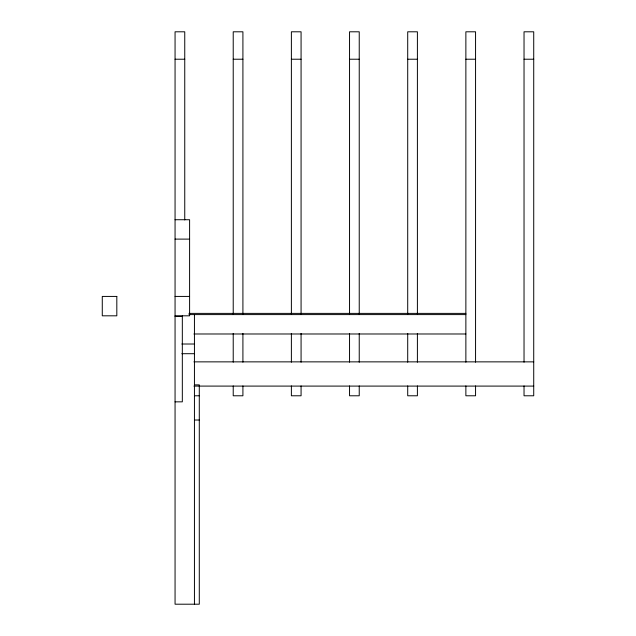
<?xml version="1.0" encoding="UTF-8"?>
<svg xmlns="http://www.w3.org/2000/svg" width="636" height="636" viewBox="0 0 636 636"><rect width="100%" height="100%" fill="white"/><g stroke="black" fill="none" stroke-linecap="round" stroke-linejoin="round"><path stroke-width="0.95" d="M175.059 59.22L184.75 59.22M233.221 59.22L242.912 59.22M291.383 59.22L301.074 59.22M349.546 59.22L359.237 59.22M407.708 59.22L417.399 59.22M465.87 59.22L475.561 59.22M524.032 59.22L533.723 59.22M175.059 219.73L189.6 219.73L189.6 315.814L175.059 315.814M175.059 239.112L189.6 239.112M175.059 296.424L189.6 296.424M188.956 313.389L465.87 313.389M188.956 314.597L465.87 314.597M175.059 316.418L182.325 316.418M193.916 333.987L465.87 333.987M181.84 344.012L194.441 344.012M181.84 353.703L194.441 353.703M193.932 361.86L533.723 361.86M194.441 384.875L199.291 384.875L199.291 604.2L175.059 604.2L175.059 31.8L184.75 31.8L184.75 219.905M193.932 386.092L533.723 386.092M194.441 395.783L199.291 395.783M175.059 401.841L182.325 401.841L182.325 315.822M194.441 420.022L199.291 420.022M524.032 362.186L524.032 31.8L533.723 31.8L533.723 395.783L524.032 395.783L524.032 385.941M475.561 362.186L475.561 31.8L465.87 31.8L465.87 362.186M475.561 385.941L475.561 395.783L465.87 395.783L465.87 385.941M417.399 314.136L417.399 31.8L407.708 31.8L407.708 314.136M417.399 333.415L417.399 362.186M417.399 385.941L417.399 395.783L407.708 395.783L407.708 385.941M407.708 333.415L407.708 362.186M359.237 314.136L359.237 31.8L349.546 31.8L349.546 314.136M359.237 333.415L359.237 362.186M359.237 385.941L359.237 395.783L349.546 395.783L349.546 385.941M349.546 333.415L349.546 362.186M301.074 314.136L301.074 31.8L291.383 31.8L291.383 314.136M301.074 333.415L301.074 362.186M301.074 385.941L301.074 395.783L291.383 395.783L291.383 385.941M291.383 333.415L291.383 362.186M242.912 314.136L242.912 31.8L233.221 31.8L233.221 314.136M242.912 333.415L242.912 362.186M242.912 385.941L242.912 395.783L233.221 395.783L233.221 385.941M233.221 333.415L233.221 362.186M194.441 314.597L194.441 604.2M116.817 296.424L102.277 296.424L102.277 315.814L116.817 315.814L116.817 296.424"/></g></svg>
